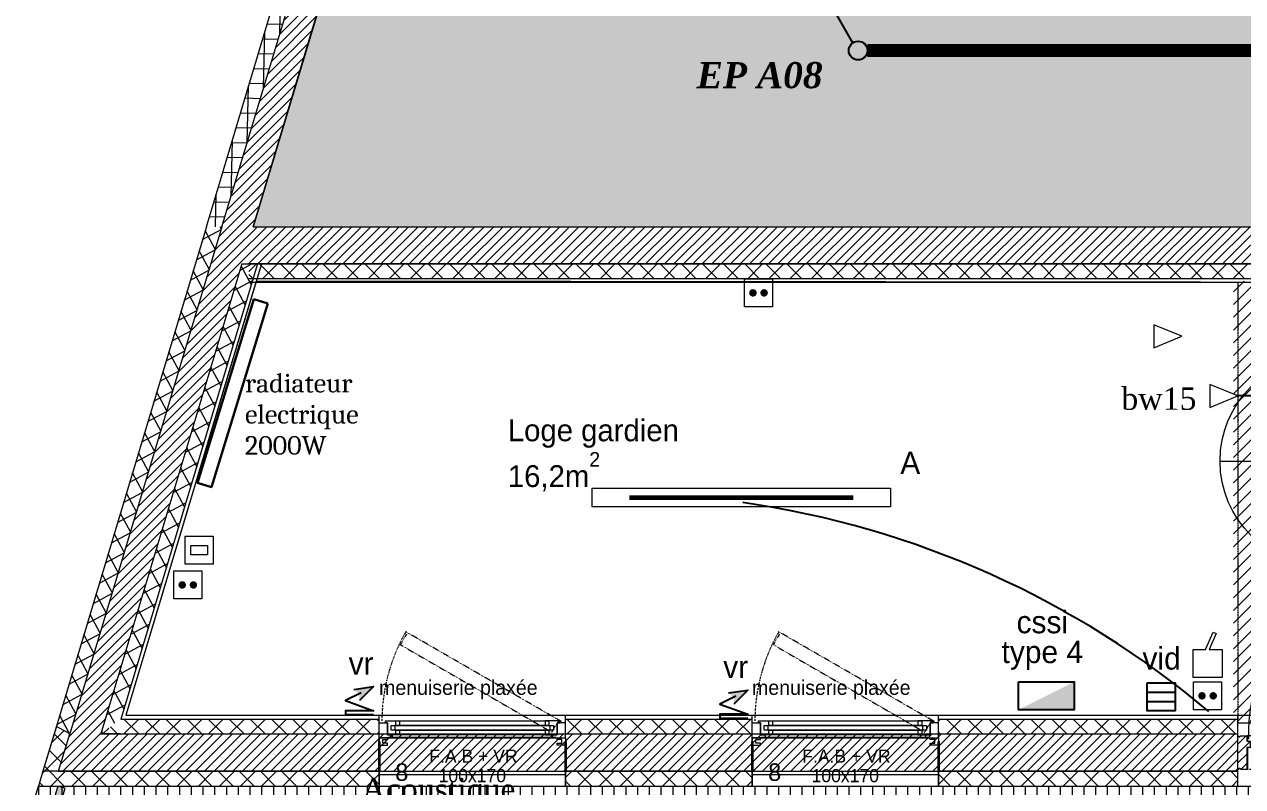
# Model space of a CAD drawing. Header units: centimetres. Extents: x 1724 to 19617, y -6503 to 8072.
# Drawn here: x 3048 to 3702, y 3240 to 3649 of the extents above; entities that cross this region are included whole.
import ezdxf

# ---------------------------------------------------------------- set-up
doc = ezdxf.new("R2010")
doc.units = ezdxf.units.CM
for name, pattern in [('prlm_ep', [2.5, 1.25, -0.25, 0.25, -0.25, 0.25, -0.25]), ('Style de ligne -11', [0.347222, 0.20828, -0.138942]), ('Style de ligne -12', [0.328084, 0.109361, -0.218723]), ('Style de ligne -13', [0.147638, 0.098425, -0.049213]), ('VW-01', [0.41656, 0.20828, -0.20828])]:
    doc.linetypes.add(name, pattern=pattern)
for name, color, linetype, lineweight in [('B amÈnagement intÈrieur', 7, 'Continuous', 5), ('B Faux plafonds-1', 7, 'Continuous', 5), ('B GÈnÈral', 7, 'Continuous', 5)]:
    doc.layers.add(name, color=color, linetype=linetype, lineweight=lineweight)
for name, color, linetype in [('B aménagement intérieur', 252, 'Continuous'), ('B Faux plafonds', 252, 'Continuous'), ('B Général', 252, 'Continuous'), ('C ANNOTATIONS-niveaux', 252, 'Continuous'), ('C ANNOTATIONS-prestations', 252, 'Continuous'), ('C ANNOTATIONS-texte', 252, 'Continuous'), ('D SURFACES-shab', 252, 'Continuous'), ('prlm-CHAUFF-CONV', 20, 'Continuous'), ('prlm-EAU-EP', 141, 'Continuous'), ('prlm-ELEC-CFA', 10, 'Continuous'), ('prlm-ELEC-CFO', 1, 'Continuous'), ('prlm-ELEC-SSI', 6, 'Continuous'), ('prlm-VMC', 93, 'Continuous')]:
    doc.layers.add(name, color=color, linetype=linetype)
doc.styles.add('Eurostile', font='Eurosti.TTF')
doc.styles.add('Eurostile (bold)', font='Eurostib.TTF')
doc.styles.add('prlm-eau-ep', font='timesbi.ttf', dxfattribs={"height": 18})
doc.styles.add('prlm-elec-cfa', font='comic.ttf', dxfattribs={"height": 12})
doc.styles.add('prlm-elec-cfo', font='comic.ttf', dxfattribs={"height": 12})
doc.styles.add('prlm-elec-ssi', font='comic.ttf', dxfattribs={"height": 12})
doc.styles.add('prlm-mod', font='cambriaz.ttf', dxfattribs={"height": 18})
doc.styles.add('prlm-vmc', font='pala.ttf', dxfattribs={"height": 14})
doc.styles.get("Standard").update_dxf_attribs({"font": 'isocp.shx', "height": 15})
doc.dimstyles.new('ISO-25', dxfattribs={"dimtxt": 2.5, "dimasz": 2.5, "dimexe": 1.25, "dimexo": 0.625, "dimtad": 1, "dimtxsty": 'Standard', "dimcen": 2.5, "dimadec": 0, "dimazin": 0, "dimtfac": 1, "dimtmove": 0, "dimatfit": 3, "dimfxl": 1, "dimarcsym": 0})
pattern_1 = [(45, (0.0456, -2.938), (2.4253472, -2.6458333), [])]
pattern_2 = [(45, (0.046, -2.938), (-5.656854, 5.656854), []), (135, (0.046, -2.938), (5.656854, 5.656854), [])]
pattern_3 = [(45, (0, 0), (2.42535, -2.64583), [])]

# ---------------------------------------------------------------- blocks, each defined once
blk = doc.blocks.new('xi.ep')
at = {"layer": 'prlm-EAU-EP', "color": 0, "linetype": 'ByBlock', "lineweight": -2}
blk.add_circle((0, 0), 5, dxfattribs=at)
blk = doc.blocks.new('xi.VID')
at = {"layer": 'prlm-ELEC-CFA', "color": 0, "linetype": 'ByBlock', "lineweight": -2, "flags": 128}
blk.add_lwpolyline([(-7.5, 7.5), (7.5, 7.5), (7.5, -7.5), (-7.5, -7.5)], close=True, dxfattribs=at)
at = {"layer": 'prlm-ELEC-CFA', "color": 0}
for points in [[(-7.5, 2.5), (7.5, 2.5)], [(-7.5, -2.5), (7.5, -2.5)]]:
    blk.add_lwpolyline(points, dxfattribs=at)
blk = doc.blocks.new('xi.be')
at = {"layer": 'prlm-VMC', "color": 0, "linetype": 'ByBlock', "lineweight": 5, "flags": 128}
blk.add_lwpolyline([(-6.17, -15), (6.17, -15), (0, 0)], close=True, dxfattribs=at)
at = {"layer": 'prlm-VMC', "color": 0, "linetype": 'ByBlock', "lineweight": 5}
blk.add_solid([(0, -1), (5.17, -14), (-5.17, -14), (0, -1)], dxfattribs=at)
blk = doc.blocks.new('xi.bw15')
at = {"layer": 'prlm-VMC', "color": 0, "insert": (0, 0), "char_height": 12, "width": 38.2649, "attachment_point": 5, "line_spacing_factor": 0.8, "style": 'prlm-vmc', "bg_fill": 3, "box_fill_scale": 1.1, "bg_fill_color": 256, "bg_fill_transparency": 0}
blk.add_mtext('bw15', dxfattribs=at)
blk = doc.blocks.new('xi.rj45')
at = {"layer": 'prlm-ELEC-CFA', "color": 0, "linetype": 'ByBlock', "lineweight": -2, "flags": 128}
blk.add_lwpolyline([(-7.5, 7.5), (7.5, 7.5), (7.5, -7.5), (-7.5, -7.5)], close=True, dxfattribs=at)
at = {"layer": 'prlm-ELEC-CFA', "color": 0, "linetype": 'ByBlock', "lineweight": -2}
blk.add_lwpolyline([(-4.5, 2.5), (4.5, 2.5), (4.5, -2.5), (-4.5, -2.5)], close=True, dxfattribs=at)
blk = doc.blocks.new('xi.pc-sail')
at = {"layer": 'prlm-ELEC-CFO', "color": 0, "linetype": 'ByBlock', "lineweight": -2, "flags": 128}
blk.add_lwpolyline([(-7.5, 15), (7.5, 15), (7.5, 0), (-7.5, 0)], close=True, dxfattribs=at)
at = {"layer": 'prlm-ELEC-CFO', "color": 0, "linetype": 'ByBlock', "lineweight": 5, "const_width": 2}
for points in [[(-4, 7.5, 1), (-2, 7.5, 1)], [(2, 7.5, 1), (4, 7.5, 1)]]:
    blk.add_lwpolyline(points, format="xyb", close=True, dxfattribs=at)
blk = doc.blocks.new('xi.sa-sail')
at = {"layer": 'prlm-ELEC-CFO', "color": 0, "linetype": 'ByBlock', "lineweight": -2, "flags": 128}
blk.add_lwpolyline([(-1.07, 15), (2.96, 24.33), (4.64, 23.6), (0.91, 15), (7.82, 15), (7.82, 0), (-7.82, 0), (-7.82, 15)], close=True, dxfattribs=at)
blk = doc.blocks.new('xi.cssi')
at = {"layer": 'prlm-ELEC-SSI', "lineweight": 5}
blk.add_hatch(color=0, dxfattribs=at).paths.add_polyline_path([(15, 15), (-15, 0), (15, 0)])
at = {"layer": 'prlm-ELEC-SSI', "color": 0}
blk.add_lwpolyline([(-15, 15), (15, 15), (15, 0), (-15, 0)], close=True, dxfattribs=at)
blk = doc.blocks.new('xi.VR')
at = {"layer": 'prlm-ELEC-CFO', "lineweight": 5}
blk.add_hatch(color=0, dxfattribs=at).paths.add_polyline_path([(-3, 6), (-0.1, 3.7), (0, 0), (7.5, 7.5)])
at = {"layer": 'prlm-ELEC-CFO', "color": 0}
for points in [[(-3, 6), (7.5, 7.5), (0, 0)], [(0.95, 4.23), (-7.5, 0), (7.5, -5.5), (-7.5, -5.5), (-7.5, -7.5), (7.5, -7.5)]]:
    blk.add_lwpolyline(points, dxfattribs=at)
blk = doc.blocks.new('xi.lumA')
at = {"layer": 'prlm-ELEC-CFO', "color": 0, "linetype": 'ByBlock', "lineweight": -2, "ltscale": 50}
blk.add_lwpolyline([(-80, -5), (-80, 5), (80, 5), (80, -5)], close=True, dxfattribs=at)
at = {"layer": 'prlm-ELEC-CFO', "color": 0, "linetype": 'ByBlock', "lineweight": 5, "ltscale": 50, "const_width": 2.6}
blk.add_lwpolyline([(-60, 0), (60, 0), (60, 0)], dxfattribs=at)
blk = doc.blocks.new('Alti BAT A RDC')
at = {"layer": 'C ANNOTATIONS-niveaux', "color": 7, "linetype": 'Continuous', "lineweight": 5}
for p, q in [((-55.92, -9.05), (56.58, -9.05)), ((-37.17, -9.05), (37.83, -9.05))]:
    blk.add_line(p, q, dxfattribs=at)
blk.add_circle((0.33, -9.05), 56.25, dxfattribs=at)
at = {"layer": 'C ANNOTATIONS-niveaux', "color": 7, "attachment_point": 2, "rotation": 0, "line_spacing_factor": 0.895453, "style": 'Eurostile'}
for s, insert, char_height in [('+0,00', (0.33, 6.23), 11.748), ('220.50', (0.33, -11.24), 11.748), ('Ngf', (0.33, -33.08), 9.398)]:
    blk.add_mtext(s, dxfattribs=dict(at, insert=insert, char_height=char_height))
blk = doc.blocks.new('Groupe-70-1')
at = {"layer": 'B GÈnÈral', "linetype": 'Continuous', "lineweight": 0, "true_color": 0xbbbbbb}
blk.add_hatch(color=9, dxfattribs=at).paths.add_polyline_path([(2816.4, 2392.05), (2869.49, 2573.97), (2869.49, 2573.97), (3070.09, 3242.25), (3066.26, 3243.4), (2864.38, 2570.88), (2864.42, 2570.86), (2812.61, 2393.33)])
at = {"layer": 'B Général', "color": 7, "linetype": 'Continuous', "lineweight": 5, "flags": 128}
blk.add_lwpolyline([(2816.4, 2392.05), (2869.49, 2573.97), (2869.49, 2573.97), (3070.09, 3242.25), (3066.26, 3243.4), (2864.38, 2570.88), (2864.42, 2570.86), (2812.61, 2393.33)], close=True, dxfattribs=at)
blk = doc.blocks.new('PP 93_204 PF1_2h mur20')
at = {"layer": 'B GÈnÈral', "linetype": 'Continuous', "lineweight": 5}
h = blk.add_hatch(dxfattribs=at)
h.set_pattern_fill('50_BETON', style=0, pattern_type=2)
h.set_pattern_definition(pattern_3)
edge = h.paths.add_edge_path()
edge.add_line((-51.6, -8.95), (-50.94, -8.37))
edge.add_line((-50.94, -8.37), (-50.93, -8.36))
edge.add_arc((-50.79, -8.52), 0.2, 48.99091, 131.00909, ccw=False)
edge.add_line((-50.66, -8.36), (-50.65, -8.37))
edge.add_line((-50.65, -8.37), (-50.1, -8.86))
edge.add_line((-50.1, -8.86), (-50.1, -8.86))
edge.add_arc((-50.06, -8.82), 0.05, 228.99091, 270)
edge.add_line((-50.06, -8.87), (-50.06, -8.87))
edge.add_line((-50.06, -8.87), (-46.7, -8.87))
edge.add_line((-46.7, -8.87), (-46.69, -8.87))
edge.add_arc((-46.69, -8.83), 0.0435, 270, 360)
edge.add_line((-46.65, -8.83), (-46.65, 2.7))
edge.add_arc((-46.48, 2.7), 0.174, 90, 180, ccw=False)
edge.add_line((-46.48, 2.87), (-46.45, 2.87))
edge.add_line((-46.45, 2.87), (-44.9, 2.87))
edge.add_line((-44.9, 2.87), (-44.89, 2.87))
edge.add_arc((-44.89, 2.91), 0.0435, 270, 360)
edge.add_line((-44.85, 2.91), (-44.85, 5.96))
edge.add_arc((-44.89, 5.96), 0.0435, 0, 90)
edge.add_line((-44.89, 6), (-44.9, 6))
edge.add_line((-44.9, 6), (-46.45, 6))
edge.add_line((-46.45, 6), (-46.48, 6))
edge.add_arc((-46.48, 6.17), 0.174, 180, 270, ccw=False)
edge.add_line((-46.65, 6.17), (-46.65, 8.83))
edge.add_arc((-46.69, 8.83), 0.0435, 0, 90)
edge.add_line((-46.69, 8.87), (-46.7, 8.87))
edge.add_line((-46.7, 8.87), (-50.06, 8.87))
edge.add_line((-50.06, 8.87), (-50.06, 8.87))
edge.add_arc((-50.06, 8.82), 0.05, 90, 131.00909)
edge.add_line((-50.1, 8.86), (-50.1, 8.86))
edge.add_line((-50.1, 8.86), (-50.65, 8.37))
edge.add_line((-50.65, 8.37), (-50.66, 8.37))
edge.add_arc((-50.79, 8.52), 0.2, 233.09668, 311.00909, ccw=False)
edge.add_line((-50.91, 8.36), (-50.92, 8.36))
edge.add_line((-50.92, 8.36), (-51.44, 8.81))
edge.add_line((-51.44, 8.81), (-51.44, 8.81))
edge.add_line((-51.44, 8.81), (-51.6, 8.95))
edge.add_line((-51.6, 8.95), (-51.6, -8.95))
h = blk.add_hatch(dxfattribs=at)
h.set_pattern_fill('50_BETON', style=0, pattern_type=2)
h.set_pattern_definition(pattern_3)
edge = h.paths.add_edge_path()
edge.add_line((51.6, -8.95), (50.94, -8.37))
edge.add_line((50.94, -8.37), (50.93, -8.36))
edge.add_arc((50.79, -8.52), 0.2, 48.99091, 131.00909)
edge.add_line((50.66, -8.36), (50.65, -8.37))
edge.add_line((50.65, -8.37), (50.1, -8.86))
edge.add_line((50.1, -8.86), (50.1, -8.86))
edge.add_arc((50.06, -8.82), 0.05, 270, 311.00909, ccw=False)
edge.add_line((50.06, -8.87), (50.06, -8.87))
edge.add_line((50.06, -8.87), (46.7, -8.87))
edge.add_line((46.7, -8.87), (46.69, -8.87))
edge.add_arc((46.69, -8.83), 0.0435, 180, 270, ccw=False)
edge.add_line((46.65, -8.83), (46.65, 2.7))
edge.add_arc((46.48, 2.7), 0.174, 0, 90)
edge.add_line((46.48, 2.87), (46.45, 2.87))
edge.add_line((46.45, 2.87), (44.9, 2.87))
edge.add_line((44.9, 2.87), (44.89, 2.87))
edge.add_arc((44.89, 2.91), 0.0435, 180, 270, ccw=False)
edge.add_line((44.85, 2.91), (44.85, 5.96))
edge.add_arc((44.89, 5.96), 0.0435, 90, 180, ccw=False)
edge.add_line((44.89, 6), (44.9, 6))
edge.add_line((44.9, 6), (46.45, 6))
edge.add_line((46.45, 6), (46.48, 6))
edge.add_arc((46.48, 6.17), 0.174, 270, 360)
edge.add_line((46.65, 6.17), (46.65, 8.83))
edge.add_arc((46.69, 8.83), 0.0435, 90, 180, ccw=False)
edge.add_line((46.69, 8.87), (46.7, 8.87))
edge.add_line((46.7, 8.87), (50.06, 8.87))
edge.add_line((50.06, 8.87), (50.06, 8.87))
edge.add_arc((50.06, 8.82), 0.05, 48.99091, 90, ccw=False)
edge.add_line((50.1, 8.86), (50.1, 8.86))
edge.add_line((50.1, 8.86), (50.65, 8.37))
edge.add_line((50.65, 8.37), (50.66, 8.37))
edge.add_arc((50.79, 8.52), 0.2, 228.99091, 306.90332)
edge.add_line((50.91, 8.36), (50.92, 8.36))
edge.add_line((50.92, 8.36), (51.44, 8.81))
edge.add_line((51.44, 8.81), (51.44, 8.81))
edge.add_line((51.44, 8.81), (51.6, 8.95))
edge.add_line((51.6, 8.95), (51.6, -8.95))
at = {"layer": 'B Général', "linetype": 'Style de ligne -13', "lineweight": 5}
for p, q in [((46.7, 9), (-46.7, 9)), ((46.7, -9), (-46.7, -9))]:
    blk.add_line(p, q, dxfattribs=at)
at = {"layer": 'B Général', "color": 7, "linetype": 'Continuous', "lineweight": 5, "flags": 128}
blk.add_lwpolyline([(45, 12), (48.5, 12), (48.5, 10), (50, 10), (50.01, 106), (48.51, 106), (48.51, 104), (45.01, 104)], close=True, dxfattribs=at)
at = {"layer": 'B Général', "linetype": 'Continuous', "lineweight": 5, "flags": 128}
for points in [[(-46.5, 8.83), (-46.5, 6.17, 0.414214), (-46.46, 6.13), (-46.45, 6.13), (-44.9, 6.13), (-44.87, 6.13, -0.414214), (-44.7, 5.96), (-44.7, 2.91, -0.414214), (-44.87, 2.74), (-44.9, 2.74), (-46.45, 2.74), (-46.46, 2.74, 0.414214), (-46.5, 2.7), (-46.5, -8.83, -0.414214), (-46.67, -9), (-46.7, -9), (-50.06, -9), (-50.07, -9, -0.18087), (-50.2, -8.95), (-50.2, -8.95), (-50.76, -8.47), (-50.76, -8.46, 0.373975), (-50.83, -8.46), (-50.83, -8.47), (-51.49, -9.04), (-51.6, -8.95), (-50.94, -8.37), (-50.93, -8.36, -0.373975), (-50.66, -8.36), (-50.65, -8.37), (-50.1, -8.86), (-50.1, -8.86, 0.18087), (-50.06, -8.87), (-50.06, -8.87), (-46.7, -8.87), (-46.69, -8.87, 0.414214), (-46.65, -8.83), (-46.65, 2.7, -0.414214), (-46.48, 2.87), (-46.45, 2.87), (-44.9, 2.87), (-44.89, 2.87, 0.414214), (-44.85, 2.91), (-44.85, 5.96, 0.414214), (-44.89, 6), (-44.9, 6), (-46.45, 6), (-46.48, 6, -0.414214), (-46.65, 6.17), (-46.65, 8.83, 0.414214), (-46.69, 8.87), (-46.7, 8.87), (-50.06, 8.87), (-50.06, 8.87, 0.18087), (-50.1, 8.86), (-50.1, 8.86), (-50.65, 8.37), (-50.66, 8.37, -0.353689), (-50.91, 8.36), (-50.92, 8.36), (-51.44, 8.81), (-51.44, 8.81), (-51.6, 8.95), (-51.49, 9.04), (-50.88, 8.51, 0.385556), (-50.77, 8.46), (-50.76, 8.47), (-50.2, 8.95), (-50.2, 8.95, -0.18087), (-50.07, 9), (-50.06, 9), (-46.7, 9), (-46.67, 9, -0.414214)], [(46.5, 8.83), (46.5, 6.17, -0.414214), (46.46, 6.13), (46.45, 6.13), (44.9, 6.13), (44.87, 6.13, 0.414214), (44.7, 5.96), (44.7, 2.91, 0.414214), (44.87, 2.74), (44.9, 2.74), (46.45, 2.74), (46.46, 2.74, -0.414214), (46.5, 2.7), (46.5, -8.83, 0.414214), (46.67, -9), (46.7, -9), (50.06, -9), (50.07, -9, 0.18087), (50.2, -8.95), (50.2, -8.95), (50.76, -8.47), (50.76, -8.46, -0.373975), (50.83, -8.46), (50.83, -8.47), (51.49, -9.04), (51.6, -8.95), (50.94, -8.37), (50.93, -8.36, 0.373975), (50.66, -8.36), (50.65, -8.37), (50.1, -8.86), (50.1, -8.86, -0.18087), (50.06, -8.87), (50.06, -8.87), (46.7, -8.87), (46.69, -8.87, -0.414214), (46.65, -8.83), (46.65, 2.7, 0.414214), (46.48, 2.87), (46.45, 2.87), (44.9, 2.87), (44.89, 2.87, -0.414214), (44.85, 2.91), (44.85, 5.96, -0.414214), (44.89, 6), (44.9, 6), (46.45, 6), (46.48, 6, 0.414214), (46.65, 6.17), (46.65, 8.83, -0.414214), (46.69, 8.87), (46.7, 8.87), (50.06, 8.87), (50.06, 8.87, -0.18087), (50.1, 8.86), (50.1, 8.86), (50.65, 8.37), (50.66, 8.37, 0.353689), (50.91, 8.36), (50.92, 8.36), (51.44, 8.81), (51.44, 8.81), (51.6, 8.95), (51.49, 9.04), (50.88, 8.51, -0.385556), (50.77, 8.46), (50.76, 8.47), (50.2, 8.95), (50.2, 8.95, 0.18087), (50.07, 9), (50.06, 9), (46.7, 9), (46.67, 9, 0.414214)]]:
    blk.add_lwpolyline(points, format="xyb", close=True, dxfattribs=at)
at = {"layer": 'B Général', "color": 250, "linetype": 'Continuous', "lineweight": 5, "true_color": 0x444444, "flags": 128}
blk.add_lwpolyline([(0, -20.5), (-14, -41.85), (14, -41.85)], close=True, dxfattribs=at)
at = {"layer": 'B Général', "linetype": 'Continuous', "lineweight": 5}
blk.add_circle((48.5, 9.5), 0.5, dxfattribs=at)
at = {"layer": 'B Général', "color": 7, "linetype": 'Continuous', "lineweight": 5}
blk.add_arc((48.5, 9.5), 94.5, 90, 181.23226, dxfattribs=at)
at = {"layer": 'C ANNOTATIONS-prestations', "insert": (25.18, 12.23), "char_height": 7.049, "attachment_point": 1, "rotation": 90, "line_spacing_factor": 0.895453, "style": 'Eurostile'}
blk.add_mtext('PP 93*204\\PPF 1/2h\\P', dxfattribs=at)
blk = doc.blocks.new('F 100x170 (allège pleine + VR')
at = {"layer": 'B Général', "color": 7, "linetype": 'Continuous', "lineweight": 35}
for p, q in [((-50, 7), (-50, -9)), ((50, 7), (50, -9))]:
    blk.add_line(p, q, dxfattribs=at)
at = {"layer": 'B Général'}
blk.add_line((45, 9), (-45, 9), dxfattribs=at)
at = {"layer": 'B Général', "color": 7, "linetype": 'Style de ligne -13', "lineweight": 5, "flags": 128}
blk.add_lwpolyline([(-35.69, 65.82), (-36.19, 64.95), (-35.32, 64.45), (-38.57, 58.82), (42.63, 11.94), (45.88, 17.57), (46.75, 17.07), (47.25, 17.93)], close=True, dxfattribs=at)
at = {"layer": 'B Général', "lineweight": 5, "flags": 128}
for points in [[(-43, 10.5), (-43, 9), (-50, 9), (-50, 17), (-45.5, 17), (-45.5, 10.5)], [(-43.5, 15.5), (43.5, 15.5), (43.5, 13), (-43.5, 13)], [(-41, 18), (41, 18), (41, 15.5), (-41, 15.5)], [(43, 10.5), (43, 9), (50, 9), (50, 17), (45.5, 17), (45.5, 10.5)], [(-50, 9), (-50, 5), (-45.5, 5), (-45.5, 6), (-48, 6), (-48, 8), (-45.5, 8), (-45.5, 9)], [(-41, 13), (41, 13), (41, 10.5), (-41, 10.5)], [(50, 9), (50, 5), (45.5, 5), (45.5, 6), (48, 6), (48, 8), (45.5, 8), (45.5, 9)]]:
    blk.add_lwpolyline(points, close=True, dxfattribs=at)
at = {"layer": 'B Général', "color": 7, "linetype": 'Continuous', "lineweight": 5, "flags": 128}
for points in [[(-39, 15.5), (-41.5, 15.5), (-41.5, 13), (-39, 13), (-39, 10.5), (-45.5, 10.5), (-45.5, 17), (-46.5, 17), (-46.5, 18), (-39, 18)], [(39, 15.5), (41.5, 15.5), (41.5, 13), (39, 13), (39, 10.5), (45.5, 10.5), (45.5, 17), (46.5, 17), (46.5, 18), (39, 18)]]:
    blk.add_lwpolyline(points, close=True, dxfattribs=at)
at = {"layer": 'B Général', "color": 7, "linetype": 'Style de ligne -11', "lineweight": 5, "flags": 128}
blk.add_lwpolyline([(-50, 9), (50, 9), (50, -11), (-50, -11)], close=True, dxfattribs=at)
at = {"layer": 'B Général', "lineweight": 13, "flags": 128}
blk.add_lwpolyline([(-50, -9), (-50, -17), (50, -17), (50, -9)], dxfattribs=at)
at = {"layer": 'B Général'}
blk.add_circle((47, 17.5), 0.5, dxfattribs=at)
at = {"layer": 'B Général', "color": 7, "linetype": 'Style de ligne -12', "lineweight": 5}
blk.add_arc((49, 17.5), 97.5, 150.29382, 179.70618, dxfattribs=at)
at = {"layer": 'B Général', "color": 7, "insert": (-23.11, 2.64), "char_height": 7.049, "attachment_point": 1, "line_spacing_factor": 0.895453, "style": 'Eurostile'}
blk.add_mtext('F.A.B + VR', dxfattribs=at)
at = {"layer": 'C ANNOTATIONS-prestations', "rotation": 360, "line_spacing_factor": 0.895453}
for s, insert, char_height, attachment_point, style in [('8', (-41.34, -4.78), 9.4, 1, 'Eurostile (bold)'), ('100x170', (0, -7.83), 7.049, 2, 'Eurostile')]:
    blk.add_mtext(s, dxfattribs=dict(at, insert=insert, char_height=char_height, attachment_point=attachment_point, style=style))

msp = doc.modelspace()

# ---------------------------------------------------------------- hatches: boundary and pattern name
at = {"layer": 'B amÈnagement intÈrieur', "linetype": 'Continuous', "lineweight": 5, "true_color": 0x808080}
h = msp.add_hatch(dxfattribs=at)
h.set_pattern_fill('02_ISOLANT', color=8, angle=180, style=0, pattern_type=2)
h.set_pattern_definition([(225, (0.046, -2.938), (5.656854, -5.656854), []), (315, (0.046, -2.938), (-5.656854, -5.656854), [])])
h.paths.add_polyline_path([(3852.966, 3512.451), (3852.966, 3520.451), (3168.69, 3520.451), (3168.69, 3512.451)])
h = msp.add_hatch(dxfattribs=at)
h.set_pattern_fill('02_ISOLANT', color=8, angle=-90, style=0, pattern_type=2)
h.set_pattern_definition([(315, (0.046, -2.938), (5.656854, 5.656854), []), (45, (0.046, -2.938), (5.656854, -5.656854), [])])
h.paths.add_polyline_path([(3238.546, 3276.451), (3100.08, 3276.451), (3089.326, 3268.451), (3238.546, 3268.451)])
h = msp.add_hatch(dxfattribs=at)
h.set_pattern_fill('02_ISOLANT', color=8, style=0, pattern_type=2)
h.set_pattern_definition(pattern_2)
h.paths.add_polyline_path([(3338.546, 3276.451), (3338.546, 3268.451), (3438.546, 3268.451), (3438.546, 3276.451)])
h = msp.add_hatch(dxfattribs=at)
h.set_pattern_fill('02_ISOLANT', color=8, style=0, pattern_type=2)
h.set_pattern_definition(pattern_2)
h.paths.add_polyline_path([(3538.546, 3276.451), (3538.546, 3268.451), (3699.137, 3268.451), (3699.137, 3276.451)])
at = {"layer": 'B Faux plafonds-1', "linetype": 'Continuous', "lineweight": 5, "true_color": 0xaaaaaa}
h = msp.add_hatch(dxfattribs=at)
h.set_pattern_fill('F_P__SOFFITE', color=253, style=0, pattern_type=2)
h.set_pattern_definition([(45, (-2.292, -2.163), (-3.527778, 3.3072917), [])])
h.paths.add_polyline_path([(3696.8, 3511.172), (3696.8, 3275.005), (3806.628, 3275.005), (3806.628, 3344.081), (3845.628, 3344.081), (3845.628, 3511.172)])
at = {"layer": 'B GÈnÈral', "linetype": 'Continuous', "lineweight": 5, "true_color": 0x808080}
h = msp.add_hatch(dxfattribs=at)
h.set_pattern_fill('02_ISOLANT', color=8, angle=-46.387009, style=0, pattern_type=2)
h.set_pattern_definition([(358.61299, (0.046, -2.938), (0.193644, 7.997656), []), (88.61299, (0.046, -2.938), (7.997656, -0.193644), [])])
h.paths.add_polyline_path([(3281.489, 3992.09), (3145.917, 3540.451), (3154.269, 3540.451), (3287.841, 3985.423)])
at = {"layer": 'B GÈnÈral', "linetype": 'Continuous', "lineweight": 5}
h = msp.add_hatch(dxfattribs=at)
h.set_pattern_fill('50_BETON', style=0, pattern_type=2)
h.set_pattern_definition(pattern_1)
h.paths.add_polyline_path([(3287.841, 3985.423), (3154.269, 3540.451), (3170.974, 3540.451), (3300.543, 3972.09)])
at = {"layer": 'B GÈnÈral', "linetype": 'Continuous', "lineweight": 0, "true_color": 0xdddddd}
h = msp.add_hatch(color=254, dxfattribs=at)
edge = h.paths.add_edge_path()
edge.add_line((3170.974, 3540.451), (4450.994, 3540.451))
edge.add_line((4450.994, 3540.451), (4450.994, 3698.789))
edge.add_arc((4150.045, 3669.799), 302.342, 5.502209, 91.053936)
edge.add_line((4144.483, 3972.09), (3699.066, 3972.09))
edge.add_line((3699.066, 3972.09), (3699.066, 3872.062))
edge.add_line((3699.066, 3872.062), (3576.066, 3872.062))
edge.add_line((3576.066, 3872.062), (3576.066, 3972.09))
edge.add_line((3576.066, 3972.09), (3300.543, 3972.09))
edge.add_line((3300.543, 3972.09), (3208.098, 3664.123))
edge.add_line((3208.098, 3664.123), (3170.974, 3540.451))
at = {"layer": 'B GÈnÈral', "linetype": 'Continuous', "lineweight": 5, "true_color": 0x808080}
h = msp.add_hatch(dxfattribs=at)
h.set_pattern_fill('02_ISOLANT', color=8, angle=73.291351, style=0, pattern_type=2)
h.set_pattern_definition([(118.29135, (0.046, -2.938), (-7.044391, -3.791642), []), (208.29135, (0.046, -2.938), (-3.791642, 7.044391), [])])
h.paths.add_polyline_path([(3064.268, 3268.451), (3072.62, 3268.451), (3154.269, 3540.451), (3145.917, 3540.451)])
at = {"layer": 'B GÈnÈral', "linetype": 'Continuous', "lineweight": 5}
h = msp.add_hatch(dxfattribs=at)
h.set_pattern_fill('50_BETON', style=0, pattern_type=2)
h.set_pattern_definition(pattern_1)
h.paths.add_polyline_path([(3066.617, 3248.451), (3089.326, 3268.451), (3164.971, 3520.451), (3154.269, 3540.451)])
h = msp.add_hatch(dxfattribs=at)
h.set_pattern_fill('50_BETON', style=0, pattern_type=2)
h.set_pattern_definition(pattern_1)
h.paths.add_polyline_path([(3879.371, 3540.451), (3154.269, 3540.451), (3164.971, 3520.451), (3879.371, 3520.451)])
at = {"layer": 'B GÈnÈral', "linetype": 'Continuous', "lineweight": 5, "true_color": 0x808080}
h = msp.add_hatch(dxfattribs=at)
h.set_pattern_fill('02_ISOLANT', color=8, angle=73.291351, style=0, pattern_type=2)
h.set_pattern_definition([(118.29135, (0.046, -2.938), (-7.044391, -3.791642), []), (208.29135, (0.046, -2.938), (-3.791642, 7.044391), [])])
h.paths.add_polyline_path([(3089.326, 3268.451), (3100.08, 3276.451), (3173.324, 3520.451), (3164.971, 3520.451)])
h = msp.add_hatch(dxfattribs=at)
h.set_pattern_fill('02_ISOLANT', color=8, style=0, pattern_type=2)
h.set_pattern_definition(pattern_2)
h.paths.add_polyline_path([(3338.546, 3248.451), (3338.546, 3240.451), (3438.546, 3240.451), (3438.546, 3248.451)])
h = msp.add_hatch(dxfattribs=at)
h.set_pattern_fill('02_ISOLANT', color=8, style=0, pattern_type=2)
h.set_pattern_definition(pattern_2)
h.paths.add_polyline_path([(3538.546, 3248.451), (3538.546, 3240.451), (3699.137, 3240.451), (3699.137, 3248.451)])

# ---------------------------------------------------------------- linework, layer by layer
at = {"layer": 'B aménagement intérieur', "color": 7, "linetype": 'Continuous', "lineweight": 5}
for p, q in [((3852.966, 3520.451), (3168.69, 3520.451)), ((3852.966, 3512.451), (3168.69, 3512.451)), ((3852.966, 3510.451), (3168.69, 3510.451)), ((3100.08, 3276.451), (3238.546, 3276.451)), ((3102.768, 3278.451), (3238.546, 3278.451)), ((3338.546, 3278.451), (3438.546, 3278.451)), ((3338.546, 3276.451), (3438.546, 3276.451)), ((3538.546, 3278.451), (3699.137, 3278.451)), ((3538.546, 3276.451), (3699.137, 3276.451)), ((3089.326, 3268.451), (3099.767, 3268.451)), ((3099.767, 3268.451), (3238.546, 3268.451)), ((3338.546, 3268.451), (3438.546, 3268.451)), ((3538.546, 3268.451), (3699.137, 3268.451))]:
    msp.add_line(p, q, dxfattribs=at)
at = {"layer": 'B aménagement intérieur', "color": 7, "linetype": 'Continuous', "lineweight": 13}
for p, q in [((3852.966, 3520.451), (3168.69, 3520.451)), ((3852.966, 3510.451), (3168.69, 3510.451)), ((3102.768, 3278.451), (3238.546, 3278.451)), ((3238.546, 3268.451), (3238.546, 3278.451)), ((3338.546, 3278.451), (3438.546, 3278.451)), ((3338.546, 3268.451), (3338.546, 3278.451)), ((3438.546, 3268.451), (3438.546, 3278.451)), ((3538.546, 3278.451), (3699.137, 3278.451)), ((3538.546, 3268.451), (3538.546, 3278.451)), ((3699.137, 3268.451), (3699.137, 3278.451)), ((3099.767, 3268.451), (3238.546, 3268.451)), ((3338.546, 3268.451), (3438.546, 3268.451)), ((3538.546, 3268.451), (3699.137, 3268.451))]:
    msp.add_line(p, q, dxfattribs=at)
at = {"layer": 'B Faux plafonds', "color": 7, "linetype": 'VW-01', "lineweight": 5, "flags": 128}
msp.add_lwpolyline([(3699.137, 3510.617), (3699.137, 3274.451), (3808.966, 3274.451), (3808.966, 3343.527), (3847.966, 3343.527), (3847.966, 3510.617)], close=True, dxfattribs=at)
at = {"layer": 'B Général', "color": 7, "linetype": 'Continuous', "lineweight": 5}
for p, q in [((3145.917, 3540.451), (3281.489, 3992.09)), ((3154.269, 3540.451), (3287.841, 3985.423)), ((3145.917, 3540.451), (3064.268, 3268.451)), ((3154.269, 3540.451), (3072.62, 3268.451)), ((3170.974, 3540.451), (3879.371, 3540.451)), ((3164.971, 3520.451), (3089.326, 3268.451)), ((3173.324, 3520.451), (3100.08, 3276.451)), ((3173.324, 3520.451), (3100.08, 3276.451)), ((3175.412, 3520.451), (3102.768, 3278.451)), ((3175.412, 3520.451), (3879.371, 3520.451)), ((3099.767, 3268.451), (3699.137, 3268.451)), ((3699.137, 3248.451), (3699.137, 3268.451)), ((3066.617, 3248.451), (3058.264, 3248.451))]:
    msp.add_line(p, q, dxfattribs=at)
at = {"layer": 'B Général', "color": 7, "linetype": 'Continuous', "lineweight": 13}
for p, q in [((3145.917, 3540.451), (3281.489, 3992.09)), ((3170.974, 3540.451), (3300.543, 3972.09)), ((3145.917, 3540.451), (3064.268, 3268.451)), ((3145.917, 3540.451), (3145.917, 3540.451)), ((3154.269, 3540.451), (3154.269, 3540.451)), ((3175.412, 3520.451), (3102.768, 3278.451)), ((3064.268, 3268.451), (3058.264, 3248.451))]:
    msp.add_line(p, q, dxfattribs=at)
at = {"layer": 'B Général', "color": 7, "linetype": 'Continuous', "lineweight": 18}
for p, q in [((3154.269, 3540.451), (3287.841, 3985.423)), ((3170.974, 3540.451), (3300.543, 3972.09)), ((3154.269, 3540.451), (3072.62, 3268.451)), ((3154.269, 3540.451), (3154.269, 3540.451)), ((3170.974, 3540.451), (3879.371, 3540.451)), ((3164.971, 3520.451), (3089.326, 3268.451)), ((3164.971, 3520.451), (3175.412, 3520.451)), ((3175.412, 3520.451), (3879.371, 3520.451)), ((3066.617, 3248.451), (3072.62, 3268.451)), ((3099.767, 3268.451), (3089.326, 3268.451)), ((3099.767, 3268.451), (3699.137, 3268.451))]:
    msp.add_line(p, q, dxfattribs=at)
at = {"layer": 'B Général', "color": 7, "linetype": 'Continuous', "lineweight": 5, "flags": 128}
msp.add_lwpolyline([(3170.974, 3540.451), (4450.994, 3540.451), (4450.994, 3698.789, 0.3916528), (4144.483, 3972.09), (3699.066, 3972.09), (3699.066, 3872.062), (3576.066, 3872.062), (3576.066, 3972.09), (3300.543, 3972.09), (3208.098, 3664.123)], format="xyb", close=True, dxfattribs=at)
for points in [[(3338.546, 3248.451), (3338.546, 3240.451), (3438.546, 3240.451), (3438.546, 3248.451)], [(3538.546, 3248.451), (3538.546, 3240.451), (3699.137, 3240.451), (3699.137, 3248.451)]]:
    msp.add_lwpolyline(points, close=True, dxfattribs=at)
at = {"layer": 'prlm-CHAUFF-CONV', "lineweight": 30}
msp.add_lwpolyline([(3178.89, 3499.291), (3148.645, 3400.831), (3141.189, 3403.122), (3171.434, 3501.581), (3178.89, 3499.291)], dxfattribs=at)
at = {"layer": 'prlm-EAU-EP', "linetype": 'prlm_ep', "ltscale": 20, "const_width": 7, "flags": 128}
msp.add_lwpolyline([(3828.87, 3512.852), (3828.87, 3634.889), (3500.42, 3634.889)], dxfattribs=at)
at = {"layer": 'prlm-VMC'}
msp.add_lwpolyline([(3822.928, 3312.52), (3822.928, 3449.697), (3698.092, 3449.697)], dxfattribs=at)

# ---------------------------------------------------------------- block references
at = {"layer": 'B Général', "color": 7}
for name, p in [('PP 93_204 PF1_2h mur20', (3750.737, 3258.451)), ('F 100x170 (allège pleine + VR', (3488.546, 3257.451)), ('Groupe-70-1', (0.046, -2.938))]:
    msp.add_blockref(name, p, dxfattribs=at)
at = {"layer": 'C ANNOTATIONS-niveaux', "color": 7}
msp.add_blockref('Alti BAT A RDC', (3745.47, 3423.861), dxfattribs=at)
at = {"layer": 'prlm-EAU-EP'}
msp.add_blockref('xi.ep', (3495.42, 3634.889), dxfattribs=at)
at = {"layer": 'prlm-ELEC-CFA', "lineweight": 20}
msp.add_blockref('xi.rj45', (3142.053, 3366.982), dxfattribs=at)
at = {"layer": 'prlm-ELEC-CFA'}
msp.add_blockref('xi.VID', (3657.951, 3288.389), dxfattribs=at)
at = {"layer": 'prlm-ELEC-CFO', "lineweight": 20}
for name, p in [('xi.pc-sail', (3442.036, 3497.469)), ('xi.lumA', (3432.794, 3395.169)), ('xi.pc-sail', (3135.947, 3340.849)), ('xi.sa-sail', (3682.857, 3298.784)), ('xi.VR', (3227.978, 3286.339)), ('xi.pc-sail', (3682.857, 3281.389)), ('xi.VR', (3428.85, 3284.476))]:
    msp.add_blockref(name, p, dxfattribs=at)
at = {"layer": 'prlm-ELEC-SSI', "lineweight": 20}
msp.add_blockref('xi.cssi', (3596.376, 3281.389), dxfattribs=at)
at = {"layer": 'prlm-VMC', "rotation": 269.9999999975233}
for p in [(3669.092, 3481.702), (3699.092, 3449.697)]:
    msp.add_blockref('xi.be', p, dxfattribs=at)
at = {"layer": 'prlm-VMC'}
msp.add_blockref('xi.bw15', (3656.735, 3448.167), dxfattribs=at)

# ---------------------------------------------------------------- texts
at = {"layer": 'C ANNOTATIONS-texte', "color": 7, "char_height": 11.74778, "line_spacing_factor": 0.895453, "style": 'Eurostile'}
for s, insert, width, attachment_point in [('Loge gardien\\P16,2m{\\H0.6667x;\\S2^ ;}', (3307.593, 3437.15), 130.45314, 1), ('{\\H0.6667x;\\Smenuiserie plaxée^ ;}', (3238.546, 3278.451), 100, 7), ('{\\H0.6667x;\\Smenuiserie plaxée^ ;}', (3438.546, 3278.451), 100, 7)]:
    msp.add_mtext(s, dxfattribs=dict(at, insert=insert, width=width, attachment_point=attachment_point))
at = {"layer": 'prlm-CHAUFF-CONV', "insert": (3166.649, 3461.56), "char_height": 10, "attachment_point": 1, "style": 'prlm-mod'}
msp.add_mtext_dynamic_manual_height_columns('radiateur electrique 2000W', width=0.70005, gutter_width=0.9, heights=[0], dxfattribs=at)
at = {"layer": 'prlm-EAU-EP', "insert": (3408.813, 3628.72), "char_height": 14, "width": 86.19473, "attachment_point": 1, "style": 'prlm-eau-ep'}
msp.add_mtext('EP A08', dxfattribs=at)
at = {"layer": 'prlm-ELEC-CFA', "lineweight": 20, "insert": (3658.209, 3314.96), "char_height": 12, "attachment_point": 2, "line_spacing_factor": 0.8, "style": 'prlm-elec-cfa', "bg_fill": 3, "box_fill_scale": 0.95, "bg_fill_color": 256, "bg_fill_transparency": 0}
msp.add_mtext('vid', dxfattribs=at)
at = {"layer": 'prlm-ELEC-CFO', "lineweight": 20, "char_height": 12, "attachment_point": 2, "line_spacing_factor": 0.8, "style": 'prlm-elec-cfo', "bg_fill": 3, "box_fill_scale": 0.95, "bg_fill_color": 256, "bg_fill_transparency": 0}
for s, insert in [('A', (3523.406, 3419.831)), ('vr', (3228.896, 3312.265))]:
    msp.add_mtext(s, dxfattribs=dict(at, insert=insert))
at = {"layer": 'prlm-ELEC-SSI', "lineweight": 20, "insert": (3594.223, 3334.438), "char_height": 12, "attachment_point": 2, "line_spacing_factor": 0.8, "style": 'prlm-elec-ssi', "bg_fill": 3, "box_fill_scale": 0.95, "bg_fill_color": 256, "bg_fill_transparency": 0}
msp.add_mtext('cssi \\Ptype 4', dxfattribs=at)
at = {"layer": 'prlm-VMC', "insert": (3270.393, 3244.831), "char_height": 12, "width": 23.67396, "attachment_point": 2, "line_spacing_factor": 0.75, "style": 'prlm-vmc', "bg_fill": 3, "box_fill_scale": 1.1, "bg_fill_color": 256, "bg_fill_transparency": 0}
msp.add_mtext('Acoustique intérieur', dxfattribs=at)

# ---------------------------------------------------------------- leaders
at = {"layer": 'prlm-EAU-EP'}
msp.add_leader([(3492.665, 3639.061), (3461.463, 3693.308), (3382.815, 3693.308)], dimstyle='ISO-25', override={"dimasz": 10, "dimtad": 0}, dxfattribs=at)

# ---------------------------------------------------------------- next in the draw order: hatches: boundary and pattern name
at = {"layer": 'B GÈnÈral', "linetype": 'Continuous', "lineweight": 5, "true_color": 0x808080}
h = msp.add_hatch(dxfattribs=at)
h.set_pattern_fill('02_ISOLANT', color=8, style=0, pattern_type=2)
h.set_pattern_definition(pattern_2)
h.paths.add_polyline_path([(3055.863, 3240.451), (3238.546, 3240.451), (3238.546, 3248.451), (3066.617, 3248.451), (3072.62, 3268.451), (3065.442, 3272.364), (3058.264, 3248.451)])
at = {"layer": 'B GÈnÈral', "linetype": 'Continuous', "lineweight": 5}
h = msp.add_hatch(dxfattribs=at)
h.set_pattern_fill('50_BETON', style=0, pattern_type=2)
h.set_pattern_definition(pattern_1)
h.paths.add_polyline_path([(3699.137, 3268.451), (3089.326, 3268.451), (3066.617, 3248.451), (3699.137, 3248.451)])
at = {"layer": 'B GÈnÈral', "linetype": 'Continuous', "lineweight": 5, "true_color": 0x808080}
h = msp.add_hatch(dxfattribs=at)
h.set_pattern_fill('02_ISOLANT', color=8, scale=0.787402, angle=135, style=0, pattern_type=2)
h.set_pattern_definition([(180, (3667.043, 3291.101), (-6e-14, -6.299213), []), (270, (3667.043, 3291.101), (-6.299213, 7e-14), [])])
h.paths.add_polyline_path([(3823.093, 2608.465), (3803.093, 2608.465), (3803.093, 3220.451), (3049.861, 3220.455), (3055.863, 3240.451), (3823.093, 3240.451)])

# ---------------------------------------------------------------- next in the draw order: linework, layer by layer
at = {"layer": 'B Général', "color": 7, "linetype": 'Continuous', "lineweight": 18}
msp.add_line((3066.617, 3248.451), (3699.137, 3248.451), dxfattribs=at)
at = {"layer": 'B Général', "color": 7, "linetype": 'Continuous', "lineweight": 5}
msp.add_line((3066.617, 3248.451), (3699.137, 3248.451), dxfattribs=at)
at = {"layer": 'B Général', "color": 7, "linetype": 'Continuous', "lineweight": 5, "flags": 128}
for points in [[(3055.863, 3240.451), (3238.546, 3240.451), (3238.546, 3248.451), (3066.617, 3248.451), (3072.62, 3268.451), (3065.442, 3272.364), (3058.264, 3248.451)], [(3823.093, 2608.465), (3803.093, 2608.465), (3803.093, 3220.451), (3049.861, 3220.455), (3055.863, 3240.451), (3823.093, 3240.451)]]:
    msp.add_lwpolyline(points, close=True, dxfattribs=at)
at = {"layer": 'D SURFACES-shab', "color": 1, "linetype": 'Continuous', "lineweight": 5, "true_color": 0xff0000, "flags": 128}
msp.add_lwpolyline([(3808.966, 3278.451), (3808.966, 3343.527), (3847.966, 3343.527), (3847.966, 3510.451), (3172.624, 3511.164), (3102.768, 3278.451)], close=True, dxfattribs=at)
at = {"layer": 'prlm-ELEC-CFO'}
msp.add_arc((3363.285, 2900.714), 496.796, 49.865376, 81.851913, dxfattribs=at)

# ---------------------------------------------------------------- next in the draw order: block references
at = {"layer": 'B Général', "color": 7}
msp.add_blockref('F 100x170 (allège pleine + VR', (3288.546, 3257.451), dxfattribs=at)

# ---------------------------------------------------------------- next in the draw order: texts
at = {"layer": 'prlm-ELEC-CFO', "lineweight": 20, "insert": (3429.768, 3310.402), "char_height": 12, "attachment_point": 2, "line_spacing_factor": 0.8, "style": 'prlm-elec-cfo', "bg_fill": 3, "box_fill_scale": 0.95, "bg_fill_color": 256, "bg_fill_transparency": 0}
msp.add_mtext('vr', dxfattribs=at)

doc.saveas('drawing.dxf')
